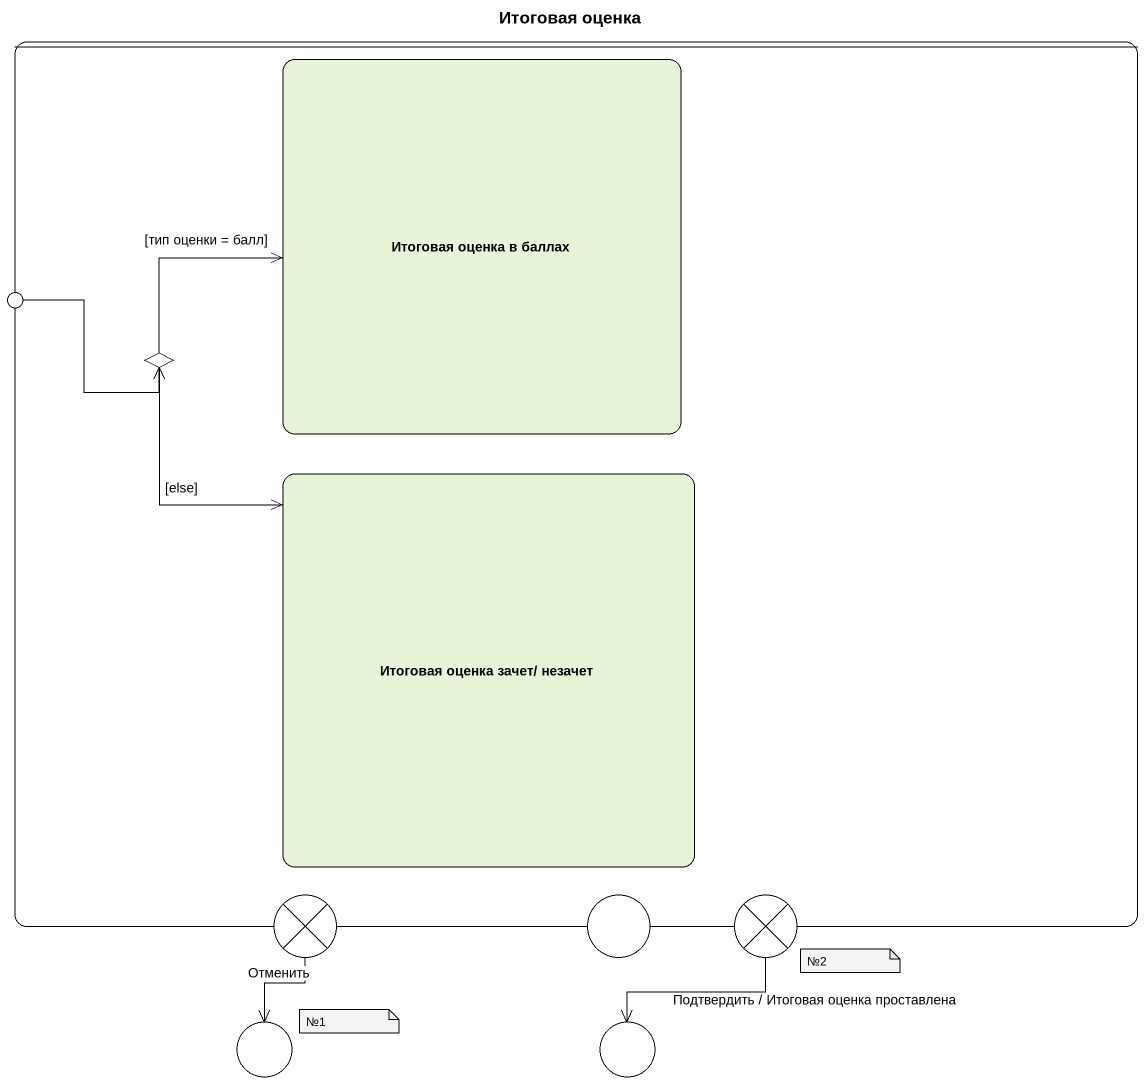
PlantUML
@startuml
title Итоговая оценка
hide empty description
state " " as state1 {
  state "Итоговая оценка в баллах" as Итоговая_оценка_в_баллах
  state choice1 <<choice>>
  state "Итоговая оценка зачет/ незачет" as Итоговая_оценка_зачет
}
state entry1 <<choice>>
state exit1 <<choice>>
state entry2 <<choice>>
state exit2 <<choice>>
state entry3 <<choice>>
state entry4 <<choice>>
entry1 -right-> choice1
choice1 -right-> Итоговая_оценка_в_баллах : [тип оценки = балл]
choice1 --> Итоговая_оценка_зачет : [else]
exit1 --> entry3 : Отменить
exit2 --> entry4 : Подтвердить / Итоговая оценка проставлена
note as N1
  №2
end note
note as N2
  №1
end note
@enduml
